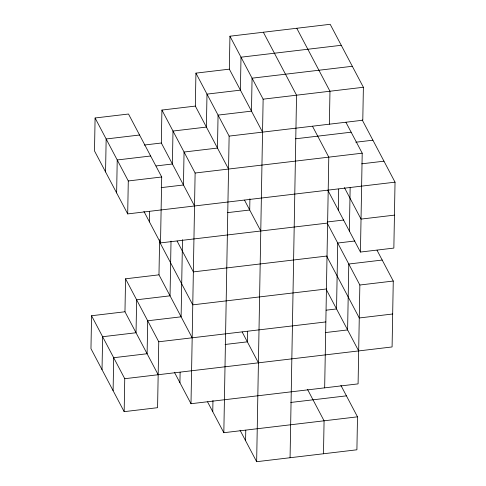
<?xml version="1.0" encoding="UTF-8"?>
<svg xmlns="http://www.w3.org/2000/svg" width="486" height="486" viewBox="0 0 486 486"><rect width="100%" height="100%" fill="white"/><g stroke="black" fill="none" stroke-linecap="round" stroke-linejoin="round"><path stroke-width="0.73" d="M158.169 374.73L124.969 311.769L91.556 315.736L90.967 348.693L124.161 411.66L157.579 407.687L158.758 341.773L125.558 278.806L158.977 274.839L192.177 337.806M327.613 223.062L160.526 242.903L161.704 176.989L128.504 114.022L95.092 117.989L94.503 150.946L127.697 213.913L395.033 182.171L393.854 248.085L360.442 252.052L327.935 190.397M102.03 369.682L102.619 336.725L136.037 332.752L136.627 299.795L170.045 295.828L171.023 241.153M105.565 171.935L106.155 138.978L139.573 135.011M113.098 390.671L113.688 357.714L147.106 353.741L147.695 320.784L181.108 316.817L182.487 239.671M116.634 192.924L117.223 159.967L150.642 156M124.969 311.769L125.558 278.806M124.161 411.66L124.75 378.703L91.556 315.736M127.697 213.913L128.286 180.956L95.092 117.989M149.463 221.914L149.645 211.428M158.977 274.839L159.608 239.634M194.534 205.979L161.334 143.012L161.923 110.055L195.342 106.088L228.542 169.055M179.929 382.731L180.118 372.246M195.342 106.088L195.931 73.131L229.349 69.164L262.543 132.125M327.345 223.353L359.853 285.009L358.085 383.879L190.998 403.72L195.123 173.022L161.923 110.055M212.759 411.721L212.959 400.488M229.349 69.164L229.939 36.207L330.188 24.3L363.382 87.267L362.793 120.224L229.131 136.098L195.931 73.131M240.054 430.219L256.651 461.7L356.906 449.793L357.496 416.836L223.827 432.71L229.131 136.098M245.588 440.711L245.776 430.225M247.544 331.355L247.356 341.84L225.079 344.483M249.913 198.774L249.713 210.013L227.436 212.655M256.651 461.7L263.133 99.168L229.939 36.207M290.069 457.733L296.551 95.201L263.351 32.234M323.488 453.766L324.077 420.809L307.48 389.322M324.666 387.852L328.791 157.148L312.534 126.324M329.38 124.191L329.97 91.234L296.77 28.267M338.305 210.074L338.681 189.103M349.373 231.063L350.151 187.62M360.442 252.052L362.21 153.181L345.953 122.351M377.015 250.217L393.265 281.042L392.087 346.955L124.75 378.703M341.251 45.289L241.001 57.19L240.412 90.153L206.993 94.12L206.404 127.077L172.992 131.044L172.402 164.001L156.061 165.939M352.32 66.278L252.07 78.179L251.481 111.136L218.062 115.109L217.473 148.066L184.054 152.033L183.465 184.99L161.188 187.632M263.133 99.168L363.382 87.267M144.257 145.041L161.334 143.012M295.445 138.808L351.141 132.192M355.825 142.222L372.902 140.193M128.286 180.956L161.704 176.989M195.123 173.022L362.21 153.181M361.693 163.825L383.97 161.182M327.394 221.956L343.73 220.018M394.444 215.128L361.031 219.095L344.428 187.614M354.798 241.001L337.715 243.03L336.537 308.944L326.142 310.183M327.023 256.019L193.355 271.893L177.098 241.068M382.203 260.053L348.784 264.02L347.605 329.933L325.328 332.582M326.434 288.976L192.766 304.85L159.566 241.882M359.853 285.009L393.265 281.042M158.758 341.773L325.845 321.932M392.676 313.999L359.263 317.966L326.756 256.31M290.731 402.463L346.427 395.847M362.179 119.86L395.033 182.171M326.513 289.923L358.674 350.922M244.525 200.171L260.775 231.002M340.893 385.355L357.496 416.836M242.168 331.999L258.418 362.829M143.929 211.422L160.526 242.903M207.571 401.886L223.827 432.71M174.401 372.24L190.998 403.72"/></g></svg>
